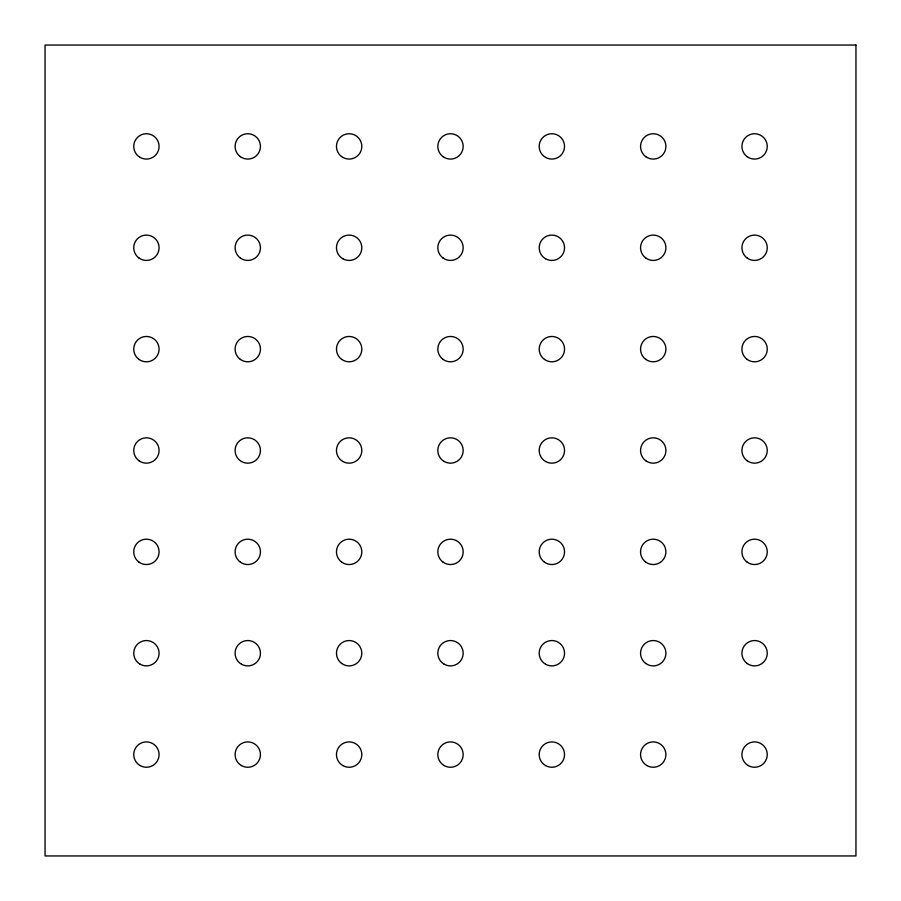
<?xml version="1.0" encoding="UTF-8"?>
<svg xmlns="http://www.w3.org/2000/svg" width="901" height="901" viewBox="0 0 901 901"><rect width="100%" height="100%" fill="white"/><g stroke="black" fill="none" stroke-linecap="round" stroke-linejoin="round"><path stroke-width="1.35" d="M855.95 45.05L45.05 45.05L45.05 855.95L855.95 855.95L855.95 45.05M748.258 765.557A12.67 12.67 0 0 0 767.258 754.576A12.67 12.67 0 0 0 748.258 743.607A12.67 12.67 0 0 0 748.258 765.557M747.166 663.485A12.67 12.67 0 0 0 767.19 654.52A12.67 12.67 0 0 0 749.407 641.658A12.67 12.67 0 0 0 747.166 663.485M747.166 562.145A12.682 12.682 0 0 0 767.202 553.146A12.682 12.682 0 0 0 749.395 540.296A12.682 12.682 0 0 0 747.166 562.145M747.166 460.76A12.67 12.67 0 0 0 767.19 451.795A12.67 12.67 0 0 0 749.407 438.933A12.67 12.67 0 0 0 747.166 460.76M747.166 359.409A12.682 12.682 0 0 0 767.202 350.421A12.682 12.682 0 0 0 749.395 337.571A12.682 12.682 0 0 0 747.166 359.409M747.166 258.035A12.67 12.67 0 0 0 767.19 249.07A12.67 12.67 0 0 0 749.407 236.208A12.67 12.67 0 0 0 747.166 258.035M747.166 156.673A12.67 12.67 0 0 0 767.19 147.708A12.67 12.67 0 0 0 749.407 134.846A12.67 12.67 0 0 0 747.166 156.673M646.895 765.557A12.67 12.67 0 0 0 665.895 754.576A12.67 12.67 0 0 0 646.895 743.607A12.67 12.67 0 0 0 646.895 765.557M645.803 663.485A12.67 12.67 0 0 0 665.839 654.52A12.67 12.67 0 0 0 648.044 641.658A12.67 12.67 0 0 0 645.803 663.485M645.803 562.145A12.682 12.682 0 0 0 665.839 553.146A12.682 12.682 0 0 0 648.033 540.296A12.682 12.682 0 0 0 645.803 562.145M645.803 460.76A12.67 12.67 0 0 0 665.839 451.795A12.67 12.67 0 0 0 648.044 438.933A12.67 12.67 0 0 0 645.803 460.76M645.803 359.409A12.682 12.682 0 0 0 665.839 350.421A12.682 12.682 0 0 0 648.033 337.571A12.682 12.682 0 0 0 645.803 359.409M645.803 258.035A12.67 12.67 0 0 0 665.839 249.07A12.67 12.67 0 0 0 648.044 236.208A12.67 12.67 0 0 0 645.803 258.035M645.803 156.673A12.67 12.67 0 0 0 665.839 147.708A12.67 12.67 0 0 0 648.044 134.846A12.67 12.67 0 0 0 645.803 156.673M545.533 765.557A12.67 12.67 0 0 0 564.533 754.576A12.67 12.67 0 0 0 545.533 743.607A12.67 12.67 0 0 0 545.533 765.557M545.533 664.195A12.67 12.67 0 0 0 564.533 653.225A12.67 12.67 0 0 0 545.533 642.244A12.67 12.67 0 0 0 545.533 664.195M544.441 562.145A12.682 12.682 0 0 0 564.476 553.146A12.682 12.682 0 0 0 546.67 540.296A12.682 12.682 0 0 0 544.441 562.145M545.533 461.47A12.67 12.67 0 0 0 564.533 450.5A12.67 12.67 0 0 0 545.533 439.519A12.67 12.67 0 0 0 545.533 461.47M544.441 359.409A12.682 12.682 0 0 0 564.476 350.421A12.682 12.682 0 0 0 546.67 337.571A12.682 12.682 0 0 0 544.441 359.409M545.533 258.745A12.67 12.67 0 0 0 564.533 247.775A12.67 12.67 0 0 0 545.533 236.794A12.67 12.67 0 0 0 545.533 258.745M545.533 157.382A12.67 12.67 0 0 0 564.533 146.412A12.67 12.67 0 0 0 545.533 135.432A12.67 12.67 0 0 0 545.533 157.382M444.159 765.557A12.67 12.67 0 0 0 463.17 754.576A12.67 12.67 0 0 0 444.159 743.607A12.67 12.67 0 0 0 444.159 765.557M444.159 664.195A12.67 12.67 0 0 0 463.17 653.225A12.67 12.67 0 0 0 444.159 642.244A12.67 12.67 0 0 0 444.159 664.195M443.078 562.145A12.682 12.682 0 0 0 463.114 553.146A12.682 12.682 0 0 0 445.308 540.296A12.682 12.682 0 0 0 443.078 562.145M444.159 461.47A12.67 12.67 0 0 0 463.17 450.5A12.67 12.67 0 0 0 444.159 439.519A12.67 12.67 0 0 0 444.159 461.47M443.078 359.409A12.682 12.682 0 0 0 463.114 350.421A12.682 12.682 0 0 0 445.308 337.571A12.682 12.682 0 0 0 443.078 359.409M443.067 258.035A12.67 12.67 0 0 0 463.103 249.07A12.67 12.67 0 0 0 445.319 236.208A12.67 12.67 0 0 0 443.067 258.035M443.067 156.673A12.67 12.67 0 0 0 463.103 147.708A12.67 12.67 0 0 0 445.319 134.846A12.67 12.67 0 0 0 443.067 156.673M342.797 765.557A12.67 12.67 0 0 0 361.808 754.576A12.67 12.67 0 0 0 342.797 743.607A12.67 12.67 0 0 0 342.797 765.557M341.716 663.485A12.67 12.67 0 0 0 361.74 654.52A12.67 12.67 0 0 0 343.957 641.658A12.67 12.67 0 0 0 341.716 663.485M341.716 562.145A12.682 12.682 0 0 0 361.751 553.146A12.682 12.682 0 0 0 343.945 540.296A12.682 12.682 0 0 0 341.716 562.145M342.797 461.47A12.67 12.67 0 0 0 361.808 450.5A12.67 12.67 0 0 0 342.797 439.519A12.67 12.67 0 0 0 342.797 461.47M341.716 359.409A12.682 12.682 0 0 0 361.751 350.421A12.682 12.682 0 0 0 343.945 337.571A12.682 12.682 0 0 0 341.716 359.409M342.797 258.745A12.67 12.67 0 0 0 361.808 247.775A12.67 12.67 0 0 0 342.797 236.794A12.67 12.67 0 0 0 342.797 258.745M342.797 157.382A12.67 12.67 0 0 0 361.808 146.412A12.67 12.67 0 0 0 342.797 135.432A12.67 12.67 0 0 0 342.797 157.382M241.434 765.557A12.67 12.67 0 0 0 260.445 754.576A12.67 12.67 0 0 0 241.434 743.607A12.67 12.67 0 0 0 241.434 765.557M241.434 664.195A12.67 12.67 0 0 0 260.445 653.225A12.67 12.67 0 0 0 241.434 642.244A12.67 12.67 0 0 0 241.434 664.195M240.353 562.145A12.682 12.682 0 0 0 260.389 553.146A12.682 12.682 0 0 0 242.583 540.296A12.682 12.682 0 0 0 240.353 562.145M241.434 461.47A12.67 12.67 0 0 0 260.445 450.5A12.67 12.67 0 0 0 241.434 439.519A12.67 12.67 0 0 0 241.434 461.47M240.353 359.409A12.682 12.682 0 0 0 260.389 350.421A12.682 12.682 0 0 0 242.583 337.571A12.682 12.682 0 0 0 240.353 359.409M240.353 258.035A12.67 12.67 0 0 0 260.378 249.07A12.67 12.67 0 0 0 242.594 236.208A12.67 12.67 0 0 0 240.353 258.035M240.353 156.673A12.67 12.67 0 0 0 260.378 147.708A12.67 12.67 0 0 0 242.594 134.846A12.67 12.67 0 0 0 240.353 156.673M140.083 765.557A12.67 12.67 0 0 0 159.083 754.576A12.67 12.67 0 0 0 140.083 743.607A12.67 12.67 0 0 0 140.083 765.557M140.083 664.195A12.67 12.67 0 0 0 159.083 653.225A12.67 12.67 0 0 0 140.083 642.244A12.67 12.67 0 0 0 140.083 664.195M138.991 562.145A12.682 12.682 0 0 0 159.026 553.146A12.682 12.682 0 0 0 141.22 540.296A12.682 12.682 0 0 0 138.991 562.145M138.991 460.76A12.67 12.67 0 0 0 159.015 451.795A12.67 12.67 0 0 0 141.232 438.933A12.67 12.67 0 0 0 138.991 460.76M138.991 359.409A12.682 12.682 0 0 0 159.026 350.421A12.682 12.682 0 0 0 141.22 337.571A12.682 12.682 0 0 0 138.991 359.409M138.991 258.035A12.67 12.67 0 0 0 159.015 249.07A12.67 12.67 0 0 0 141.232 236.208A12.67 12.67 0 0 0 138.991 258.035M140.083 157.382A12.67 12.67 0 0 0 159.083 146.412A12.67 12.67 0 0 0 140.083 135.432A12.67 12.67 0 0 0 140.083 157.382"/></g></svg>
